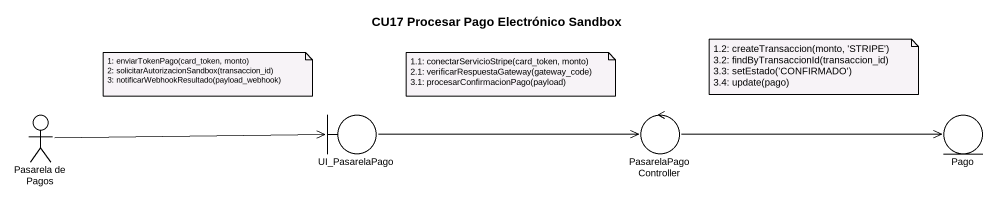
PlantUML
@startuml
title CU17 Procesar Pago Electrónico Sandbox
actor "Pasarela de Pagos" as Pasarela_de_Pagos
boundary UI_PasarelaPago
control PasarelaPagoController
entity Pago
Pasarela_de_Pagos -right-> UI_PasarelaPago
UI_PasarelaPago -right-> PasarelaPagoController
PasarelaPagoController -right-> Pago
note as N1
  1.2: createTransaccion(monto, 'STRIPE')
  3.2: findByTransaccionId(transaccion_id)
  3.3: setEstado('CONFIRMADO')
  3.4: update(pago)
end note
note as N2
  1: enviarTokenPago(card_token, monto)
  2: solicitarAutorizacionSandbox(transaccion_id)
  3: notificarWebhookResultado(payload_webhook)
end note
note as N3
  1.1: conectarServicioStripe(card_token, monto)
  2.1: verificarRespuestaGateway(gateway_code)
  3.1: procesarConfirmacionPago(payload)
end note
@enduml
